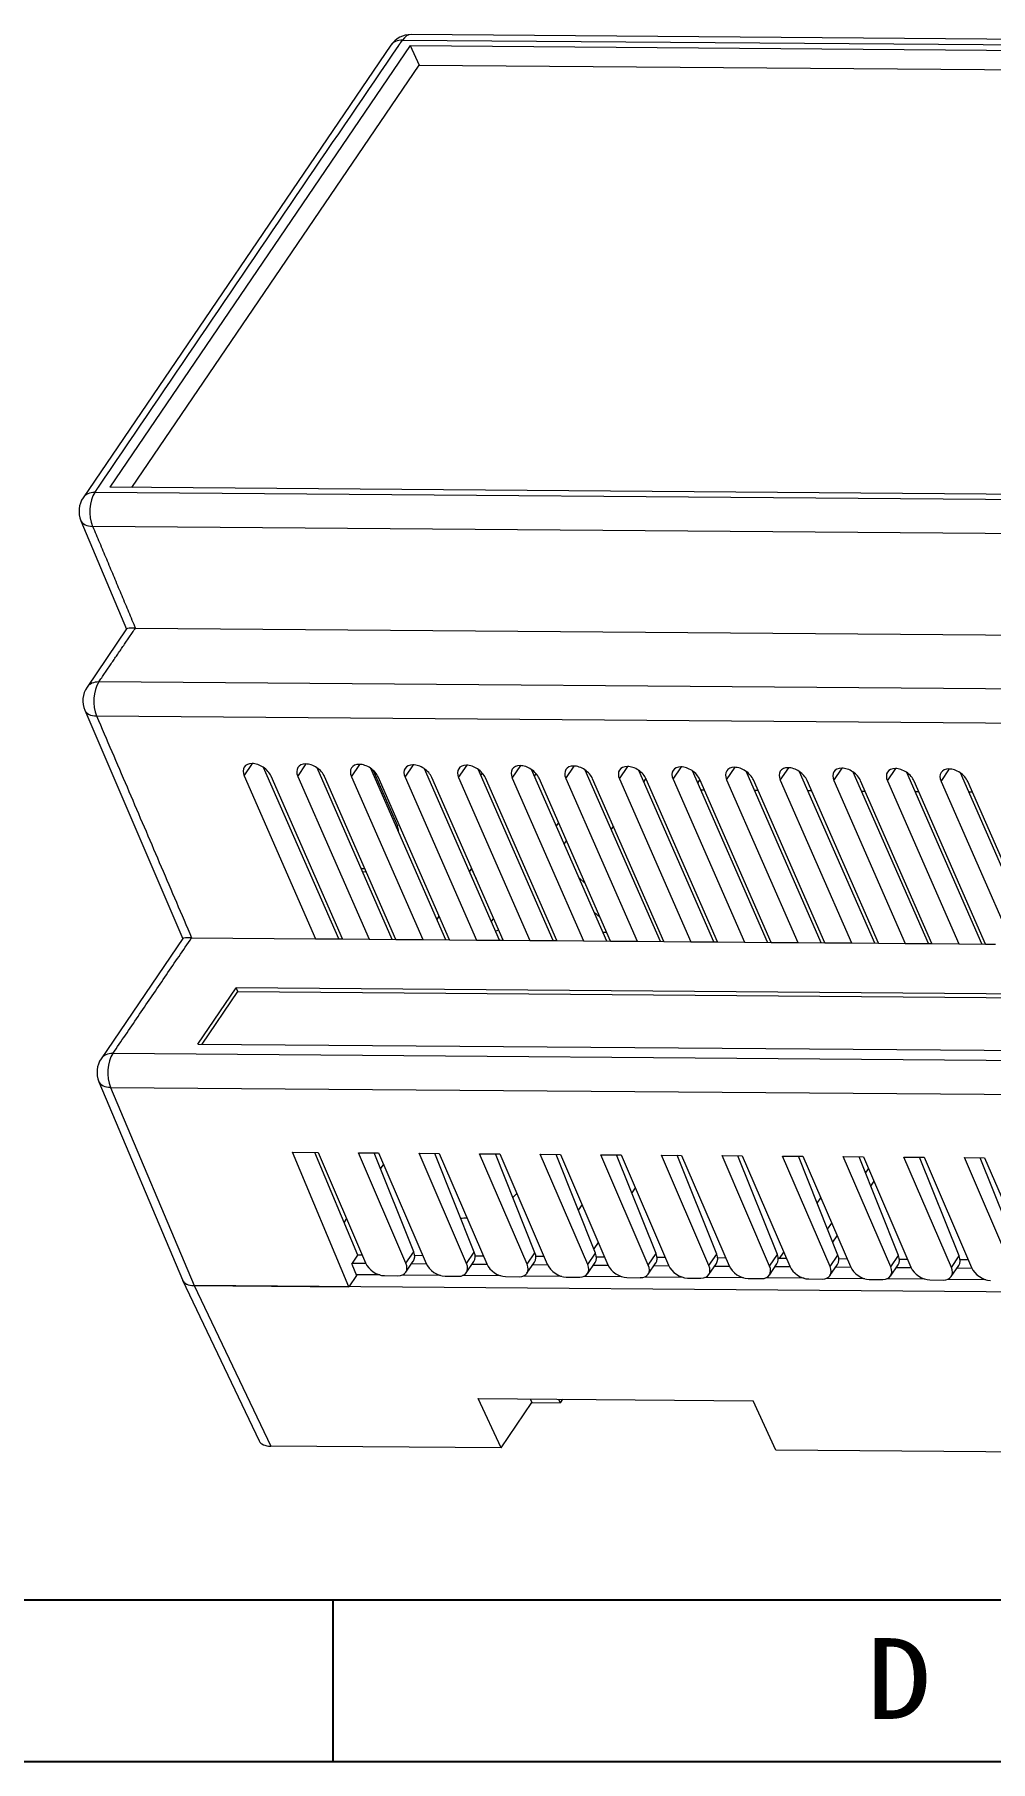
# Model space of a CAD drawing. Header units: millimetres. Extents: x -20216 to -19796, y 14357 to 14654.
# Drawn here: x -20094.4 to -20035.2, y 14357.2 to 14464 of the extents above; entities that cross this region are included whole.
import ezdxf
from ezdxf.enums import TextEntityAlignment as Align

# ---------------------------------------------------------------- set-up
doc = ezdxf.new("R2010")
doc.units = ezdxf.units.MM
doc.layers.add('10', color=7, linetype='Continuous', true_color=0xffffff)
doc.layers.add('dim', color=3, linetype='Continuous')
doc.styles.add('TEXTSTYLE_0', font='txt', dxfattribs={"width": 0.8})

# ---------------------------------------------------------------- blocks, each defined once
blk = doc.blocks.new('SUN_6HWZ35TKXU86YGHH1AY77V3D6FJ')
at = {"color": 7, "linetype": 'Continuous'}
for p, q in [((-410, 10), (-10, 10)), ((-280, 0), (-280, 10)), ((-420, 0), (0, 0))]:
    blk.add_line(p, q, dxfattribs=at)
at = {"color": 2, "linetype": 'Continuous', "style": 'TEXTSTYLE_0', "width": 1.2}
blk.add_text('D', height=5, dxfattribs=at).set_placement((-246.98, 2.63), (-242.98, 2.63), align=Align.FIT)

msp = doc.modelspace()

# ---------------------------------------------------------------- linework, layer by layer
at = {"layer": '10', "color": 7, "linetype": 'Continuous', "lineweight": 18}
for p, q in [((-20072.314, 14463.351), (-20091.363, 14435.351)), ((-20071.121, 14463.326), (-20089.712, 14435.999)), ((-20071.698, 14463.522), (-20071.593, 14463.668)), ((-20071.593, 14463.668), (-19942.175, 14462.658)), ((-20071.121, 14463.326), (-19943.105, 14462.327)), ((-20071.121, 14463.326), (-20070.572, 14462.115)), ((-19941.646, 14462.997), (-20071.062, 14464.007)), ((-20088.346, 14435.989), (-20070.572, 14462.115)), ((-20070.572, 14462.115), (-19943.923, 14461.127)), ((-20090.642, 14435.668), (-20090.547, 14435.815)), ((-19961.224, 14434.659), (-20090.642, 14435.668)), ((-19961.696, 14435.001), (-20089.712, 14435.999)), ((-20091.505, 14433.925), (-20088.681, 14427.22)), ((-20090.778, 14433.578), (-19961.362, 14432.568)), ((-20088.676, 14427.227), (-20091.124, 14423.628)), ((-20088.131, 14427.278), (-19958.584, 14426.267)), ((-19960.848, 14422.935), (-20090.401, 14423.946)), ((-20091.262, 14422.193), (-20085.2, 14408.062)), ((-20090.534, 14421.845), (-19960.98, 14420.834)), ((-20081.396, 14418.132), (-20080.873, 14418.901)), ((-20081.396, 14418.132), (-20076.98, 14408.057)), ((-20075.546, 14408.046), (-20080.195, 14418.652)), ((-20075.321, 14408.044), (-20079.737, 14418.119)), ((-20078.078, 14418.106), (-20077.555, 14418.875)), ((-20078.078, 14418.106), (-20073.661, 14408.032)), ((-20072.228, 14408.021), (-20076.877, 14418.627)), ((-20072.002, 14408.019), (-20076.418, 14418.093)), ((-20074.759, 14418.081), (-20074.237, 14418.849)), ((-20074.759, 14418.081), (-20070.343, 14408.006)), ((-20068.909, 14407.995), (-20073.558, 14418.601)), ((-20073.403, 14418.477), (-20071.905, 14415.049)), ((-20071.441, 14418.055), (-20070.918, 14418.823)), ((-20065.591, 14407.969), (-20070.24, 14418.575)), ((-20068.123, 14418.029), (-20067.6, 14418.797)), ((-20062.273, 14407.943), (-20066.922, 14418.549)), ((-20066.753, 14418.163), (-20066.653, 14418.309)), ((-20064.804, 14418.003), (-20064.282, 14418.771)), ((-20058.955, 14407.917), (-20063.603, 14418.523)), ((-20063.424, 14418.114), (-20063.321, 14418.266)), ((-20061.486, 14417.977), (-20060.964, 14418.745)), ((-20055.636, 14407.891), (-20060.285, 14418.497)), ((-20058.168, 14417.951), (-20057.645, 14418.719)), ((-20052.318, 14407.865), (-20056.967, 14418.471)), ((-20054.85, 14417.925), (-20054.327, 14418.693)), ((-20049, 14407.839), (-20053.649, 14418.445)), ((-20051.531, 14417.899), (-20051.009, 14418.668)), ((-20045.682, 14407.813), (-20050.33, 14418.419)), ((-20048.213, 14417.873), (-20047.691, 14418.642)), ((-20042.363, 14407.788), (-20047.012, 14418.394)), ((-20044.895, 14417.848), (-20044.372, 14418.616)), ((-20039.045, 14407.762), (-20043.694, 14418.368)), ((-20041.577, 14417.822), (-20041.054, 14418.59)), ((-20035.727, 14407.736), (-20040.376, 14418.342)), ((-20038.258, 14417.796), (-20037.736, 14418.564)), ((-20032.409, 14407.71), (-20037.057, 14418.316)), ((-20068.684, 14407.993), (-20073.1, 14418.068)), ((-20071.441, 14418.055), (-20067.025, 14407.98)), ((-20065.366, 14407.967), (-20069.782, 14418.042)), ((-20068.123, 14418.029), (-20063.707, 14407.954)), ((-20062.048, 14407.941), (-20066.464, 14418.016)), ((-20064.804, 14418.003), (-20060.388, 14407.928)), ((-20058.729, 14407.915), (-20063.145, 14417.99)), ((-20061.486, 14417.977), (-20057.07, 14407.902)), ((-20055.411, 14407.889), (-20059.827, 14417.964)), ((-20058.168, 14417.951), (-20053.752, 14407.876)), ((-20056.532, 14417.988), (-20056.667, 14417.788)), ((-20052.093, 14407.863), (-20056.509, 14417.938)), ((-20054.85, 14417.925), (-20050.434, 14407.85)), ((-20053.319, 14417.693), (-20053.182, 14417.893)), ((-20048.774, 14407.837), (-20053.191, 14417.912)), ((-20053.136, 14417.276), (-20052.91, 14417.274)), ((-20051.531, 14417.899), (-20047.115, 14407.824)), ((-20045.456, 14407.811), (-20049.872, 14417.886)), ((-20049.817, 14417.25), (-20049.592, 14417.248)), ((-20048.213, 14417.873), (-20043.797, 14407.799)), ((-20042.138, 14407.786), (-20046.554, 14417.86)), ((-20046.499, 14417.224), (-20046.274, 14417.222)), ((-20044.895, 14417.848), (-20040.479, 14407.773)), ((-20038.82, 14407.76), (-20043.236, 14417.835)), ((-20043.181, 14417.198), (-20042.956, 14417.196)), ((-20041.577, 14417.822), (-20037.161, 14407.747)), ((-20035.501, 14407.734), (-20039.918, 14417.809)), ((-20039.863, 14417.172), (-20039.638, 14417.17)), ((-20038.258, 14417.796), (-20033.842, 14407.721)), ((-20032.183, 14407.708), (-20036.599, 14417.783)), ((-20036.545, 14417.146), (-20036.32, 14417.144)), ((-20061.94, 14415.24), (-20062.076, 14415.039)), ((-20058.542, 14415.033), (-20058.678, 14414.832)), ((-20061.586, 14413.921), (-20061.45, 14414.122)), ((-20073.919, 14412.391), (-20074.144, 14412.392)), ((-20074.064, 14412.21), (-20073.839, 14412.208)), ((-20067.446, 14412.203), (-20067.31, 14412.403)), ((-20067.319, 14412.389), (-20067.031, 14411.765)), ((-20067.298, 14412.376), (-20067.307, 14412.362)), ((-20060.676, 14411.845), (-20060.294, 14411.485)), ((-20059.747, 14409.724), (-20059.365, 14409.365)), ((-20069.458, 14409.246), (-20069.321, 14409.447)), ((-20065.962, 14409.328), (-20066.099, 14409.127)), ((-20059.197, 14408.471), (-20058.972, 14408.469)), ((-20085.195, 14408.069), (-20090.25, 14400.638)), ((-20084.652, 14408.117), (-20076.98, 14408.057)), ((-20076.98, 14408.057), (-20075.321, 14408.044)), ((-20075.321, 14408.044), (-20073.661, 14408.032)), ((-20073.661, 14408.032), (-20072.002, 14408.019)), ((-20072.002, 14408.019), (-20070.343, 14408.006)), ((-20070.343, 14408.006), (-20068.684, 14407.993)), ((-20068.684, 14407.993), (-20067.025, 14407.98)), ((-20067.025, 14407.98), (-20065.366, 14407.967)), ((-20065.366, 14407.967), (-20063.707, 14407.954)), ((-20063.707, 14407.954), (-20062.048, 14407.941)), ((-20062.116, 14407.941), (-20062.074, 14408.002)), ((-20062.048, 14407.941), (-20060.388, 14407.928)), ((-20060.388, 14407.928), (-20058.729, 14407.915)), ((-20058.729, 14407.915), (-20057.07, 14407.902)), ((-20057.07, 14407.902), (-20055.411, 14407.889)), ((-20055.411, 14407.889), (-20053.752, 14407.876)), ((-20053.752, 14407.876), (-20052.093, 14407.863)), ((-20052.093, 14407.863), (-20050.434, 14407.85)), ((-20050.434, 14407.85), (-20048.774, 14407.837)), ((-20048.774, 14407.837), (-20047.115, 14407.824)), ((-20047.115, 14407.824), (-20045.456, 14407.811)), ((-20045.456, 14407.811), (-20043.797, 14407.799)), ((-20043.797, 14407.799), (-20042.138, 14407.786)), ((-20042.138, 14407.786), (-20040.479, 14407.773)), ((-20040.479, 14407.773), (-20038.82, 14407.76)), ((-20038.82, 14407.76), (-20037.161, 14407.747)), ((-20037.161, 14407.747), (-20035.501, 14407.734)), ((-20035.501, 14407.734), (-20034.896, 14407.729)), ((-20084.258, 14401.537), (-20081.889, 14405.019)), ((-20083.998, 14401.535), (-20081.785, 14404.787)), ((-19961.754, 14404.082), (-20081.889, 14405.019)), ((-20081.785, 14404.787), (-20081.889, 14405.019)), ((-20081.785, 14404.787), (-19961.912, 14403.852)), ((-20084.258, 14401.537), (-19964.124, 14400.599)), ((-19959.697, 14399.943), (-20089.527, 14400.955)), ((-20090.392, 14399.212), (-20085.226, 14386.946)), ((-20089.665, 14398.865), (-20084.499, 14386.6)), ((-20089.665, 14398.865), (-19959.833, 14397.852)), ((-20074.912, 14386.525), (-20078.417, 14394.845)), ((-20078.417, 14394.845), (-20076.827, 14394.833)), ((-20074.355, 14388.488), (-20077.028, 14394.835)), ((-20076.827, 14394.833), (-20073.887, 14388.004)), ((-20074.325, 14394.813), (-20073.075, 14394.804)), ((-20071.386, 14387.984), (-20074.325, 14394.813)), ((-20070.904, 14388.693), (-20073.349, 14394.806)), ((-20073.075, 14394.804), (-20070.135, 14387.974)), ((-20067.634, 14387.955), (-20070.574, 14394.784)), ((-20070.574, 14394.784), (-20069.323, 14394.774)), ((-20067.152, 14388.663), (-20069.597, 14394.777)), ((-20069.323, 14394.774), (-20066.383, 14387.945)), ((-20063.882, 14387.925), (-20066.822, 14394.755)), ((-20066.822, 14394.755), (-20065.571, 14394.745)), ((-20063.4, 14388.634), (-20065.845, 14394.747)), ((-20065.571, 14394.745), (-20062.632, 14387.916)), ((-20060.131, 14387.896), (-20063.07, 14394.726)), ((-20063.07, 14394.726), (-20061.82, 14394.716)), ((-20059.648, 14388.605), (-20062.094, 14394.718)), ((-20061.82, 14394.716), (-20058.88, 14387.886)), ((-20059.319, 14394.696), (-20058.068, 14394.687)), ((-20056.379, 14387.867), (-20059.319, 14394.696)), ((-20055.897, 14388.576), (-20058.342, 14394.689)), ((-20058.068, 14394.687), (-20055.128, 14387.857)), ((-20052.627, 14387.838), (-20055.567, 14394.667)), ((-20055.567, 14394.667), (-20054.316, 14394.657)), ((-20052.145, 14388.546), (-20054.59, 14394.659)), ((-20054.316, 14394.657), (-20051.377, 14387.828)), ((-20051.815, 14394.638), (-20050.565, 14394.628)), ((-20048.875, 14387.808), (-20051.815, 14394.638)), ((-20048.393, 14388.517), (-20050.839, 14394.63)), ((-20050.565, 14394.628), (-20047.625, 14387.799)), ((-20048.063, 14394.609), (-20046.813, 14394.599)), ((-20045.124, 14387.779), (-20048.063, 14394.609)), ((-20044.642, 14388.488), (-20047.087, 14394.601)), ((-20046.813, 14394.599), (-20043.873, 14387.769)), ((-20044.312, 14394.579), (-20043.061, 14394.57)), ((-20041.372, 14387.75), (-20044.312, 14394.579)), ((-20040.89, 14388.459), (-20043.335, 14394.572)), ((-20043.061, 14394.57), (-20040.121, 14387.74)), ((-20072.776, 14394.11), (-20072.961, 14393.837)), ((-20042.925, 14393.546), (-20042.739, 14393.82)), ((-20037.62, 14387.721), (-20040.56, 14394.55)), ((-20040.56, 14394.55), (-20039.309, 14394.54)), ((-20037.138, 14388.429), (-20039.583, 14394.542)), ((-20039.309, 14394.54), (-20036.37, 14387.711)), ((-20036.808, 14394.521), (-20035.558, 14394.511)), ((-20033.869, 14387.691), (-20036.808, 14394.521)), ((-20033.386, 14388.4), (-20035.832, 14394.513)), ((-20035.558, 14394.511), (-20032.618, 14387.682)), ((-20057.187, 14392.64), (-20057.398, 14392.33)), ((-20042.609, 14392.755), (-20042.408, 14393.051)), ((-20060.484, 14391.613), (-20060.716, 14391.273)), ((-20045.926, 14391.698), (-20045.705, 14392.024)), ((-20075.066, 14390.744), (-20075.214, 14390.527)), ((-20045.28, 14390.084), (-20045.029, 14390.454)), ((-20059.477, 14389.274), (-20059.753, 14388.868)), ((-20044.964, 14389.293), (-20044.697, 14389.685)), ((-20074.743, 14387.918), (-20074.355, 14388.488)), ((-20074.089, 14388.477), (-20074.359, 14388.479)), ((-20071.386, 14387.984), (-20070.904, 14388.693)), ((-20070.339, 14388.448), (-20070.844, 14388.452)), ((-20067.634, 14387.955), (-20067.152, 14388.663)), ((-20066.586, 14388.418), (-20067.093, 14388.422)), ((-20063.882, 14387.925), (-20063.4, 14388.634)), ((-20062.834, 14388.389), (-20063.341, 14388.393)), ((-20060.131, 14387.896), (-20059.648, 14388.605)), ((-20059.082, 14388.36), (-20059.589, 14388.364)), ((-20056.379, 14387.867), (-20055.897, 14388.576)), ((-20055.332, 14388.331), (-20055.837, 14388.335)), ((-20052.627, 14387.838), (-20052.145, 14388.546)), ((-20051.579, 14388.301), (-20052.086, 14388.305)), ((-20048.875, 14387.808), (-20048.393, 14388.517)), ((-20047.827, 14388.272), (-20048.334, 14388.276)), ((-20048.254, 14388.276), (-20047.994, 14388.658)), ((-20045.124, 14387.779), (-20044.642, 14388.488)), ((-20044.075, 14388.243), (-20044.582, 14388.247)), ((-20041.372, 14387.75), (-20040.89, 14388.459)), ((-20040.325, 14388.214), (-20040.83, 14388.218)), ((-20037.62, 14387.721), (-20037.138, 14388.429)), ((-20036.573, 14388.184), (-20037.079, 14388.188)), ((-20074.438, 14387.221), (-20074.912, 14386.525)), ((-20074.743, 14387.918), (-20074.438, 14387.221)), ((-20073.864, 14387.956), (-20074.711, 14387.962)), ((-20072.996, 14387.255), (-20074.458, 14387.266)), ((-20072.715, 14387.212), (-20071.882, 14387.206)), ((-20069.245, 14387.225), (-20071.633, 14387.244)), ((-20071.398, 14387.42), (-20070.927, 14388.113)), ((-20070.113, 14387.926), (-20071.047, 14387.934)), ((-20068.964, 14387.183), (-20068.13, 14387.176)), ((-20065.494, 14387.196), (-20067.881, 14387.215)), ((-20067.646, 14387.391), (-20067.175, 14388.084)), ((-20066.359, 14387.897), (-20067.296, 14387.904)), ((-20065.212, 14387.154), (-20064.378, 14387.147)), ((-20061.74, 14387.167), (-20064.13, 14387.186)), ((-20063.895, 14387.362), (-20063.423, 14388.054)), ((-20062.608, 14387.868), (-20063.545, 14387.875)), ((-20061.46, 14387.124), (-20060.626, 14387.118)), ((-20057.989, 14387.138), (-20060.379, 14387.156)), ((-20060.143, 14387.332), (-20059.672, 14388.025)), ((-20058.856, 14387.838), (-20059.793, 14387.846)), ((-20057.708, 14387.095), (-20056.875, 14387.088)), ((-20054.237, 14387.108), (-20056.627, 14387.127)), ((-20056.391, 14387.303), (-20055.92, 14387.996)), ((-20055.105, 14387.809), (-20056.04, 14387.817)), ((-20050.486, 14387.079), (-20052.876, 14387.098)), ((-20052.64, 14387.274), (-20052.168, 14387.966)), ((-20051.354, 14387.78), (-20052.288, 14387.787)), ((-20048.888, 14387.244), (-20048.417, 14387.937)), ((-20047.602, 14387.751), (-20048.537, 14387.758)), ((-20045.136, 14387.215), (-20044.665, 14387.908)), ((-20043.851, 14387.721), (-20044.786, 14387.729)), ((-20041.384, 14387.186), (-20040.913, 14387.879)), ((-20040.097, 14387.692), (-20041.034, 14387.699)), ((-20037.633, 14387.157), (-20037.161, 14387.849)), ((-20036.346, 14387.663), (-20037.283, 14387.67)), ((-20085.218, 14386.928), (-20080.474, 14376.992)), ((-20084.499, 14386.6), (-20079.755, 14376.664)), ((-19954.439, 14385.585), (-20084.499, 14386.6)), ((-20084.499, 14386.6), (-20074.912, 14386.525)), ((-20053.957, 14387.066), (-20053.123, 14387.059)), ((-20050.205, 14387.036), (-20049.371, 14387.03)), ((-20046.735, 14387.05), (-20049.122, 14387.068)), ((-20046.453, 14387.007), (-20045.62, 14387.001)), ((-20042.983, 14387.021), (-20045.371, 14387.039)), ((-20042.702, 14386.978), (-20041.868, 14386.971)), ((-20039.232, 14386.991), (-20041.62, 14387.01)), ((-20038.95, 14386.949), (-20038.116, 14386.942)), ((-20035.478, 14386.962), (-20037.868, 14386.981)), ((-20066.906, 14379.609), (-20049.898, 14379.477)), ((-20065.498, 14376.553), (-20066.906, 14379.609)), ((-20065.498, 14376.553), (-20063.591, 14379.357)), ((-20063.692, 14379.584), (-20063.591, 14379.357)), ((-20063.591, 14379.357), (-20061.84, 14379.343)), ((-20061.942, 14379.571), (-20061.84, 14379.343)), ((-20061.686, 14379.569), (-20061.84, 14379.343)), ((-20048.49, 14376.42), (-20049.898, 14379.477)), ((-20065.498, 14376.553), (-20079.755, 14376.664)), ((-19981.294, 14375.896), (-20048.49, 14376.42))]:
    msp.add_line(p, q, dxfattribs=at)
for points in [[(-20090.422, 14436.005), (-20090.05, 14436.551), (-20089.678, 14437.098), (-20089.306, 14437.644), (-20088.934, 14438.191), (-20088.563, 14438.737), (-20088.191, 14439.284), (-20087.819, 14439.831), (-20087.447, 14440.377), (-20087.075, 14440.924), (-20086.704, 14441.47), (-20086.332, 14442.017), (-20085.96, 14442.563), (-20085.588, 14443.11), (-20085.216, 14443.656), (-20084.845, 14444.203), (-20084.473, 14444.749), (-20084.101, 14445.296), (-20083.729, 14445.842), (-20083.357, 14446.389), (-20082.985, 14446.935), (-20082.614, 14447.482), (-20082.242, 14448.029), (-20081.87, 14448.575), (-20081.498, 14449.122), (-20081.126, 14449.668), (-20080.755, 14450.215), (-20080.383, 14450.761), (-20080.011, 14451.308), (-20079.639, 14451.854), (-20079.267, 14452.401), (-20078.896, 14452.947), (-20078.524, 14453.494), (-20078.152, 14454.04), (-20077.78, 14454.587), (-20077.408, 14455.133), (-20077.036, 14455.68), (-20076.665, 14456.227), (-20076.293, 14456.773), (-20075.921, 14457.32), (-20075.549, 14457.866), (-20075.177, 14458.413), (-20074.806, 14458.959), (-20074.434, 14459.506), (-20074.062, 14460.052), (-20073.69, 14460.599), (-20073.318, 14461.145), (-20072.946, 14461.692), (-20072.575, 14462.238), (-20072.203, 14462.785), (-20071.831, 14463.331)], [(-20071.831, 14463.331), (-20071.828, 14463.335), (-20071.826, 14463.339), (-20071.823, 14463.343), (-20071.82, 14463.347), (-20071.818, 14463.351), (-20071.815, 14463.354), (-20071.812, 14463.358), (-20071.81, 14463.362), (-20071.807, 14463.366), (-20071.804, 14463.37), (-20071.802, 14463.373), (-20071.799, 14463.377), (-20071.796, 14463.381), (-20071.794, 14463.385), (-20071.791, 14463.389), (-20071.788, 14463.392), (-20071.786, 14463.396), (-20071.783, 14463.4), (-20071.78, 14463.404), (-20071.778, 14463.408), (-20071.775, 14463.411), (-20071.772, 14463.415), (-20071.77, 14463.419), (-20071.767, 14463.423), (-20071.764, 14463.427), (-20071.762, 14463.43), (-20071.759, 14463.434), (-20071.756, 14463.438), (-20071.754, 14463.442), (-20071.751, 14463.446), (-20071.748, 14463.449), (-20071.746, 14463.453), (-20071.743, 14463.457), (-20071.74, 14463.461), (-20071.738, 14463.465), (-20071.735, 14463.468), (-20071.732, 14463.472), (-20071.73, 14463.476), (-20071.727, 14463.48), (-20071.724, 14463.484), (-20071.722, 14463.487), (-20071.719, 14463.491), (-20071.716, 14463.495), (-20071.714, 14463.499), (-20071.711, 14463.503), (-20071.708, 14463.506), (-20071.706, 14463.51), (-20071.703, 14463.514), (-20071.7, 14463.518), (-20071.698, 14463.522)], [(-20090.547, 14435.815), (-20090.544, 14435.818), (-20090.542, 14435.822), (-20090.539, 14435.826), (-20090.537, 14435.83), (-20090.534, 14435.834), (-20090.532, 14435.837), (-20090.529, 14435.841), (-20090.527, 14435.845), (-20090.524, 14435.849), (-20090.522, 14435.853), (-20090.519, 14435.856), (-20090.517, 14435.86), (-20090.514, 14435.864), (-20090.512, 14435.868), (-20090.509, 14435.872), (-20090.507, 14435.875), (-20090.504, 14435.879), (-20090.502, 14435.883), (-20090.499, 14435.887), (-20090.497, 14435.891), (-20090.494, 14435.894), (-20090.492, 14435.898), (-20090.489, 14435.902), (-20090.487, 14435.906), (-20090.484, 14435.91), (-20090.482, 14435.913), (-20090.479, 14435.917), (-20090.477, 14435.921), (-20090.474, 14435.925), (-20090.472, 14435.929), (-20090.469, 14435.933), (-20090.467, 14435.936), (-20090.464, 14435.94), (-20090.462, 14435.944), (-20090.459, 14435.948), (-20090.457, 14435.952), (-20090.454, 14435.955), (-20090.452, 14435.959), (-20090.449, 14435.963), (-20090.447, 14435.967), (-20090.444, 14435.971), (-20090.442, 14435.974), (-20090.439, 14435.978), (-20090.437, 14435.982), (-20090.434, 14435.986), (-20090.432, 14435.99), (-20090.429, 14435.993), (-20090.427, 14435.997), (-20090.424, 14436.001), (-20090.422, 14436.005)], [(-20090.778, 14433.578), (-20090.725, 14433.452), (-20090.672, 14433.326), (-20090.619, 14433.2), (-20090.566, 14433.074), (-20090.513, 14432.948), (-20090.46, 14432.822), (-20090.407, 14432.696), (-20090.354, 14432.57), (-20090.301, 14432.444), (-20090.248, 14432.318), (-20090.196, 14432.192), (-20090.143, 14432.066), (-20090.09, 14431.94), (-20090.037, 14431.814), (-20089.984, 14431.688), (-20089.931, 14431.562), (-20089.878, 14431.436), (-20089.825, 14431.31), (-20089.772, 14431.184), (-20089.719, 14431.058), (-20089.666, 14430.932), (-20089.613, 14430.806), (-20089.56, 14430.68), (-20089.508, 14430.554), (-20089.455, 14430.428), (-20089.402, 14430.302), (-20089.349, 14430.176), (-20089.296, 14430.05), (-20089.243, 14429.924), (-20089.19, 14429.798), (-20089.137, 14429.672), (-20089.084, 14429.546), (-20089.031, 14429.42), (-20088.978, 14429.294), (-20088.925, 14429.168), (-20088.872, 14429.042), (-20088.819, 14428.916), (-20088.767, 14428.79), (-20088.714, 14428.664), (-20088.661, 14428.538), (-20088.608, 14428.412), (-20088.555, 14428.286), (-20088.502, 14428.16), (-20088.449, 14428.034), (-20088.396, 14427.908), (-20088.343, 14427.782), (-20088.29, 14427.656), (-20088.237, 14427.53), (-20088.184, 14427.404), (-20088.131, 14427.278)], [(-20090.401, 14423.946), (-20090.355, 14424.012), (-20090.31, 14424.079), (-20090.265, 14424.145), (-20090.219, 14424.212), (-20090.174, 14424.279), (-20090.128, 14424.345), (-20090.083, 14424.412), (-20090.038, 14424.479), (-20089.992, 14424.545), (-20089.947, 14424.612), (-20089.902, 14424.679), (-20089.856, 14424.745), (-20089.811, 14424.812), (-20089.765, 14424.879), (-20089.72, 14424.945), (-20089.675, 14425.012), (-20089.629, 14425.079), (-20089.584, 14425.145), (-20089.538, 14425.212), (-20089.493, 14425.278), (-20089.448, 14425.345), (-20089.402, 14425.412), (-20089.357, 14425.478), (-20089.312, 14425.545), (-20089.266, 14425.612), (-20089.221, 14425.678), (-20089.175, 14425.745), (-20089.13, 14425.812), (-20089.085, 14425.878), (-20089.039, 14425.945), (-20088.994, 14426.012), (-20088.948, 14426.078), (-20088.903, 14426.145), (-20088.858, 14426.212), (-20088.812, 14426.278), (-20088.767, 14426.345), (-20088.721, 14426.411), (-20088.676, 14426.478), (-20088.631, 14426.545), (-20088.585, 14426.611), (-20088.54, 14426.678), (-20088.495, 14426.745), (-20088.449, 14426.811), (-20088.404, 14426.878), (-20088.358, 14426.945), (-20088.313, 14427.011), (-20088.268, 14427.078), (-20088.222, 14427.145), (-20088.177, 14427.211), (-20088.131, 14427.278)], [(-20090.534, 14421.845), (-20090.417, 14421.57), (-20090.299, 14421.296), (-20090.182, 14421.021), (-20090.064, 14420.747), (-20089.946, 14420.472), (-20089.829, 14420.198), (-20089.711, 14419.923), (-20089.593, 14419.649), (-20089.476, 14419.374), (-20089.358, 14419.099), (-20089.24, 14418.825), (-20089.123, 14418.55), (-20089.005, 14418.276), (-20088.887, 14418.001), (-20088.77, 14417.727), (-20088.652, 14417.452), (-20088.535, 14417.178), (-20088.417, 14416.903), (-20088.299, 14416.629), (-20088.182, 14416.354), (-20088.064, 14416.079), (-20087.946, 14415.805), (-20087.829, 14415.53), (-20087.711, 14415.256), (-20087.593, 14414.981), (-20087.476, 14414.707), (-20087.358, 14414.432), (-20087.24, 14414.158), (-20087.123, 14413.883), (-20087.005, 14413.608), (-20086.888, 14413.334), (-20086.77, 14413.059), (-20086.652, 14412.785), (-20086.535, 14412.51), (-20086.417, 14412.236), (-20086.299, 14411.961), (-20086.182, 14411.687), (-20086.064, 14411.412), (-20085.946, 14411.137), (-20085.829, 14410.863), (-20085.711, 14410.588), (-20085.594, 14410.314), (-20085.476, 14410.039), (-20085.358, 14409.765), (-20085.241, 14409.49), (-20085.123, 14409.216), (-20085.005, 14408.941), (-20084.888, 14408.666), (-20084.77, 14408.392), (-20084.652, 14408.117)], [(-20089.527, 14400.955), (-20089.429, 14401.099), (-20089.332, 14401.242), (-20089.234, 14401.385), (-20089.137, 14401.528), (-20089.039, 14401.672), (-20088.942, 14401.815), (-20088.844, 14401.958), (-20088.747, 14402.101), (-20088.649, 14402.245), (-20088.552, 14402.388), (-20088.454, 14402.531), (-20088.357, 14402.674), (-20088.259, 14402.818), (-20088.162, 14402.961), (-20088.064, 14403.104), (-20087.967, 14403.247), (-20087.869, 14403.39), (-20087.772, 14403.534), (-20087.674, 14403.677), (-20087.577, 14403.82), (-20087.479, 14403.963), (-20087.382, 14404.107), (-20087.284, 14404.25), (-20087.187, 14404.393), (-20087.09, 14404.536), (-20086.992, 14404.68), (-20086.895, 14404.823), (-20086.797, 14404.966), (-20086.7, 14405.109), (-20086.602, 14405.252), (-20086.505, 14405.396), (-20086.407, 14405.539), (-20086.31, 14405.682), (-20086.212, 14405.825), (-20086.115, 14405.969), (-20086.017, 14406.112), (-20085.92, 14406.255), (-20085.822, 14406.398), (-20085.725, 14406.542), (-20085.627, 14406.685), (-20085.53, 14406.828), (-20085.432, 14406.971), (-20085.335, 14407.115), (-20085.237, 14407.258), (-20085.14, 14407.401), (-20085.042, 14407.544), (-20084.945, 14407.687), (-20084.847, 14407.831), (-20084.75, 14407.974), (-20084.652, 14408.117)]]:
    msp.add_lwpolyline(points, dxfattribs=at)
for centre, start, end in [((-20071.074, 14462.507), 89.55301, 145.77208), ((-20090.123, 14434.507), 145.77208, 202.8414), ((-20089.884, 14422.785), 145.77208, 203.22042), ((-20089.01, 14399.795), 145.77208, 202.8414)]:
    msp.add_arc(centre, 1.5, start, end, dxfattribs=at)
for centre, major_axis, ratio, start_param, end_param in [((-20071.074, 14462.507), (-1.24, 0.844), 0.6430281, 5.5181946, 6.283195), ((-20071.074, 14462.507), (-0.012, -1.5), 0.552128, 3.1415783, 3.8316029), ((-20090.123, 14434.507), (1.24, -0.844), 0.6430281, 2.3766019, 3.1416023), ((-20090.123, 14434.507), (-0.012, -1.5), 0.552128, 3.8316029, 5.3849459), ((-20090.123, 14434.507), (-1.382, -0.582), 0.5242199, 0.0000069, 0.8723764), ((-20086.982, 14427.05), (-1.697, 0.169), 0.0903423, 5.4657369, 6.2341055), ((-20089.884, 14422.785), (1.24, -0.844), 0.6430281, 2.3750046, 3.1415942), ((-20089.884, 14422.785), (-0.012, -1.5), 0.552128, 3.8316033, 5.3936726), ((-20089.884, 14422.785), (-1.378, -0.591), 0.5298918, 0.0000202, 0.868966), ((-20080.566, 14418.126), (0.818, -0.566), 0.6476338, 2.381332, 3.9521283), ((-20080.566, 14418.126), (0.818, -0.566), 0.6476338, 0.8105356, 2.381332), ((-20077.248, 14418.1), (0.818, -0.566), 0.6476338, 2.381332, 3.9521283), ((-20077.248, 14418.1), (0.818, -0.566), 0.6476338, 0.8105356, 2.381332), ((-20073.93, 14418.074), (0.818, -0.566), 0.6476338, 2.381332, 3.9521283), ((-20073.93, 14418.074), (0.818, -0.566), 0.6476338, 0.8105356, 2.381332), ((-20070.611, 14418.048), (0.818, -0.566), 0.6476338, 2.381332, 3.9521283), ((-20070.611, 14418.048), (0.818, -0.566), 0.6476338, 0.8105356, 2.381332), ((-20067.293, 14418.022), (0.818, -0.566), 0.6476338, 2.381332, 3.9521283), ((-20067.293, 14418.022), (0.818, -0.566), 0.6476338, 0.8105356, 2.381332), ((-20063.975, 14417.996), (0.818, -0.566), 0.6476338, 2.381332, 3.9521283), ((-20063.975, 14417.996), (0.818, -0.566), 0.6476338, 0.8105356, 2.381332), ((-20060.657, 14417.97), (0.818, -0.566), 0.6476338, 2.381332, 3.9521283), ((-20060.657, 14417.97), (0.818, -0.566), 0.6476338, 0.8105356, 2.381332), ((-20057.338, 14417.945), (0.818, -0.566), 0.6476338, 2.381332, 3.9521283), ((-20057.338, 14417.945), (0.818, -0.566), 0.6476338, 0.8105356, 2.381332), ((-20054.02, 14417.919), (0.818, -0.566), 0.6476338, 2.381332, 3.9521283), ((-20054.02, 14417.919), (0.818, -0.566), 0.6476338, 0.8105356, 2.381332), ((-20050.702, 14417.893), (0.818, -0.566), 0.6476338, 2.381332, 3.9521283), ((-20050.702, 14417.893), (0.818, -0.566), 0.6476338, 0.8105356, 2.381332), ((-20047.384, 14417.867), (0.818, -0.566), 0.6476338, 2.381332, 3.9521283), ((-20047.384, 14417.867), (0.818, -0.566), 0.6476338, 0.8105356, 2.381332), ((-20044.065, 14417.841), (0.818, -0.566), 0.6476338, 2.381332, 3.9521283), ((-20044.065, 14417.841), (0.818, -0.566), 0.6476338, 0.8105356, 2.381332), ((-20040.747, 14417.815), (0.818, -0.566), 0.6476338, 2.381332, 3.9521283), ((-20040.747, 14417.815), (0.818, -0.566), 0.6476338, 0.8105356, 2.381332), ((-20037.429, 14417.789), (0.818, -0.566), 0.6476338, 2.381332, 3.9521283), ((-20037.429, 14417.789), (0.818, -0.566), 0.6476338, 0.8105356, 2.381332), ((-20072.121, 14414.732), (-0.008, -0.5), 0.5474718, 1.5130026, 2.2651938), ((-20065.955, 14409.348), (-1.37, -0.611), 0.5307159, 1.419895, 1.5575126), ((-20083.497, 14407.898), (-1.701, 0.164), 0.0864462, 5.4674545, 6.2358536), ((-20089.01, 14399.795), (1.24, -0.844), 0.6430281, 2.3748249, 3.1415986), ((-20089.01, 14399.795), (-0.012, -1.5), 0.552128, 3.8316029, 5.3849459), ((-20089.01, 14399.795), (-1.382, -0.582), 0.5242199, 0.0000069, 0.8723764), ((-20066.716, 14392.679), (-2.74, -1.223), 0.5307254, 2.1035145, 2.2359522), ((-20066.716, 14392.679), (-2.74, -1.223), 0.5307254, 0.8652361, 1.0142654), ((-20071.737, 14388.699), (0.797, -0.606), 0.6698238, 0.0351875, 0.840344), ((-20067.986, 14388.67), (0.797, -0.606), 0.6698238, 0.0351875, 0.840344), ((-20064.234, 14388.641), (0.797, -0.606), 0.6698238, 0.0351875, 0.840344), ((-20060.482, 14388.611), (0.797, -0.606), 0.6698238, 0.0351875, 0.840344), ((-20056.73, 14388.582), (0.797, -0.606), 0.6698238, 0.0351875, 0.840344), ((-20052.979, 14388.553), (0.797, -0.606), 0.6698238, 0.0351875, 0.840344), ((-20049.227, 14388.524), (0.797, -0.606), 0.6698238, 0.0351875, 0.840344), ((-20045.475, 14388.494), (0.797, -0.606), 0.6698238, 0.0351875, 0.840344), ((-20041.724, 14388.465), (0.797, -0.606), 0.6698238, 0.0351875, 0.840344), ((-20037.972, 14388.436), (0.797, -0.606), 0.6698238, 0.0351875, 0.840344), ((-20073.053, 14387.997), (0.817, -0.576), 0.6521865, 3.9576919, 5.5284882), ((-20072.219, 14387.991), (0.817, -0.576), 0.6521865, 5.5284882, 7.0992845), ((-20069.301, 14387.968), (0.817, -0.576), 0.6521865, 3.9576919, 5.5284882), ((-20068.468, 14387.961), (0.817, -0.576), 0.6521865, 5.5284882, 7.0992845), ((-20065.55, 14387.938), (0.817, -0.576), 0.6521865, 3.9576919, 5.5284882), ((-20064.716, 14387.932), (0.817, -0.576), 0.6521865, 5.5284882, 7.0992845), ((-20061.798, 14387.909), (0.817, -0.576), 0.6521865, 3.9576919, 5.5284882), ((-20060.964, 14387.903), (0.817, -0.576), 0.6521865, 5.5284882, 7.0992845), ((-20058.046, 14387.88), (0.817, -0.576), 0.6521865, 3.9576919, 5.5284882), ((-20057.213, 14387.873), (0.817, -0.576), 0.6521865, 5.5284882, 7.0992845), ((-20054.295, 14387.851), (0.817, -0.576), 0.6521865, 3.9576919, 5.5284882), ((-20053.461, 14387.844), (0.817, -0.576), 0.6521865, 5.5284882, 7.0992845), ((-20050.543, 14387.821), (0.817, -0.576), 0.6521865, 3.9576919, 5.5284882), ((-20049.709, 14387.815), (0.817, -0.576), 0.6521865, 5.5284882, 7.0992845), ((-20046.791, 14387.792), (0.817, -0.576), 0.6521865, 3.9576919, 5.5284882), ((-20045.957, 14387.786), (0.817, -0.576), 0.6521865, 5.5284882, 7.0992845), ((-20043.039, 14387.763), (0.817, -0.576), 0.6521865, 3.9576919, 5.5284882), ((-20042.206, 14387.756), (0.817, -0.576), 0.6521865, 5.5284882, 7.0992845), ((-20039.288, 14387.734), (0.817, -0.576), 0.6521865, 3.9576919, 5.5284882), ((-20038.454, 14387.727), (0.817, -0.576), 0.6521865, 5.5284882, 7.0992845), ((-20035.536, 14387.704), (0.817, -0.576), 0.6521865, 3.9576919, 5.5284882), ((-20083.852, 14387.55), (-1.37, -0.612), 0.5306547, 6.2719265, 7.144297), ((-20083.852, 14387.55), (-1.37, -0.612), 0.5306013, 0.0135967, 0.8611589), ((-20079.109, 14377.614), (-1.37, -0.612), 0.5306013, 0.0135967, 0.8611589)]:
    msp.add_ellipse(centre, major_axis=major_axis, ratio=ratio, start_param=start_param, end_param=end_param, dxfattribs=at)

# ---------------------------------------------------------------- block references
at = {"layer": 'dim'}
msp.add_blockref('SUN_6HWZ35TKXU86YGHH1AY77V3D6FJ', (-19795.882, 14357.153), dxfattribs=at)

doc.saveas('drawing.dxf')
